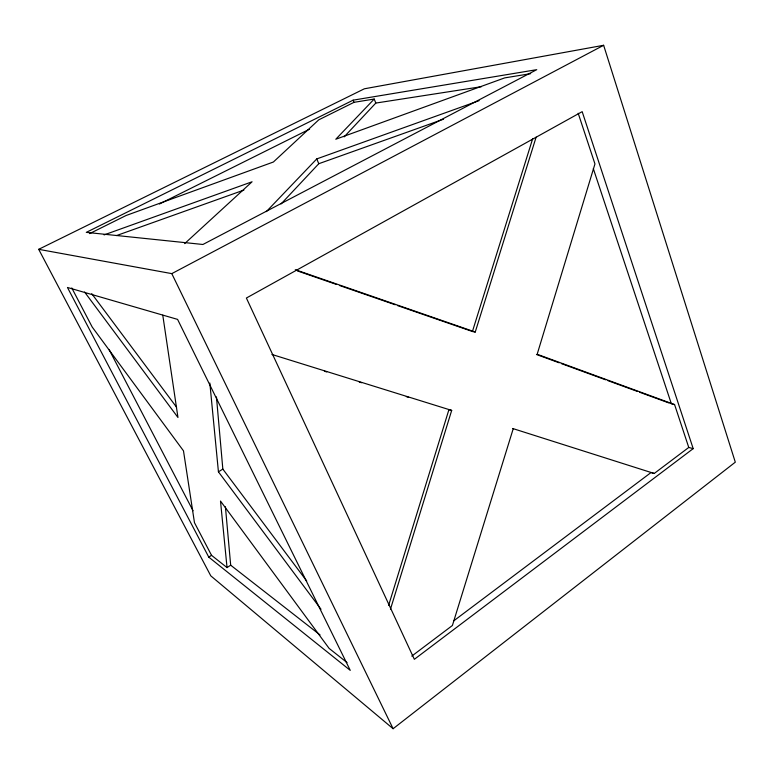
<?xml version="1.0" encoding="UTF-8"?>
<svg xmlns="http://www.w3.org/2000/svg" width="774" height="774" viewBox="0 0 774 774"><rect width="100%" height="100%" fill="white"/><g stroke="black" fill="none" stroke-linecap="round" stroke-linejoin="round"><path stroke-width="1.16" d="M388.645 605.297L448.949 409.581L451.687 410.413L390.444 609.254M513.249 428.641L452.403 625.498L411.768 656.11M397.449 305.546L472.421 331.504L532.735 138.517M472.421 331.504L475.246 332.027L536.13 137.124M344.159 136.863L375.806 103.068L481.496 86.669M281.068 203.949L318.791 163.711L443.531 119.196M375.806 103.068L374.219 99.043L335.79 139.243L504.706 77.884L530.645 73.675M266.333 211.621L316.769 158.912L479.087 100.678M184.676 243.607L252.072 181.784L104.103 234.909M393.105 728.711L735.3 462.175L603.633 45.289L364.361 88.797L38.7 249.325L210.789 575.856L393.105 728.711L171.789 273.628L38.7 249.325M693.194 448.639L414.351 659.313L246.384 298.029L582.174 111.659L693.194 448.639L688.763 447.449L654.214 473.475L651.089 472.508L453.593 620.961M71.769 287.928L92.212 327.054L183.486 450.845L194.468 522.673L211.534 555.326L227.034 567.594L230.681 565.194L225.418 506.776M208.767 557.125L350.254 670.361L177.585 319.391L67.454 287.464L208.767 557.125L211.534 555.326M321.007 609.273L218.432 471.83L222.835 469.102L216.449 396.917M171.789 273.628L603.633 45.289M159.415 204.007L309.581 129.152M353.157 100.156L86.301 232.364L202.904 244.487L536.75 69.67L353.157 100.156L354.028 102.323L374.219 99.043M89.62 233.613L126.065 215.511L273.386 162.008L318.753 119.835L354.028 102.323M116.506 235.577L243.897 190.085M688.763 447.449L674.58 404.579L671.387 403.864L593.319 168.655M271.935 354.463L451.687 410.413M324.451 371.23L326.744 371.946M359.271 382.027L361.564 382.743M406.302 396.627L408.604 397.343M512.659 428.496L654.214 473.475M295.281 269.691L475.246 332.027M297.487 270.948L336.109 284.319M339.525 285.5L395.185 304.762M674.58 404.579L537.166 354.26L594.954 163.933L578.178 113.256M536.479 354.502L559.147 362.793M561.421 363.625L605.636 379.802M607.9 380.634L637.379 391.412M639.643 392.244L669.123 403.031M230.681 565.194L320.068 634.932M347.071 662.592L329.124 648.399L220.503 501.059L227.034 567.594M222.835 469.102L306.707 581.013M91.729 293.665L176.578 407.221M84.589 292.021L177.962 417.476L162.772 315.173M109.047 349.471L193.065 510.772M316.769 158.912L318.791 163.711M209.841 383.043L218.432 471.83"/></g></svg>
